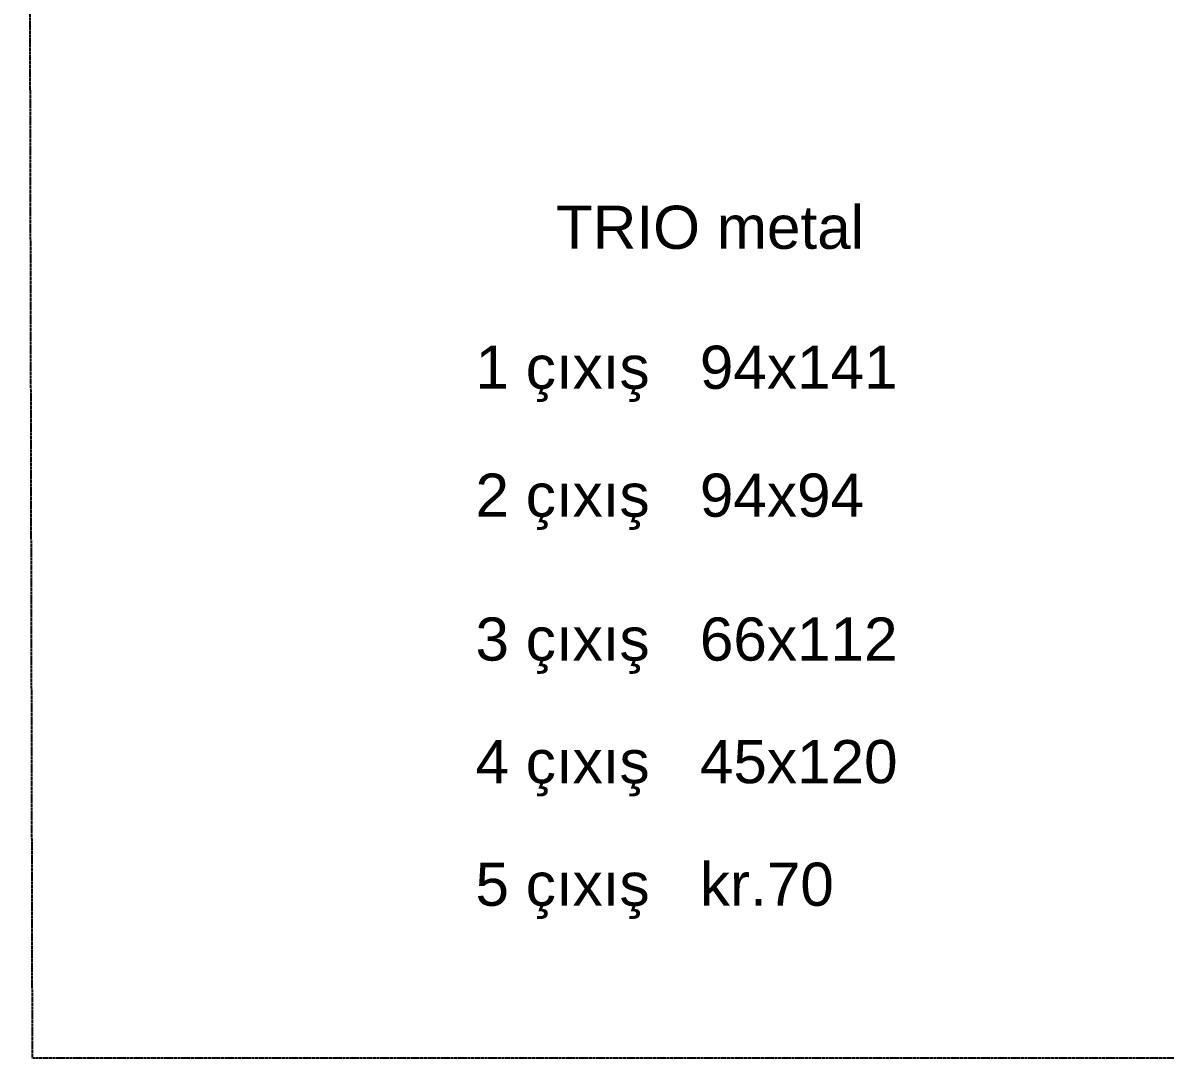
# Model space of a CAD drawing. Header units: millimetres. Extents: x -954 to 34898, y -2134 to 12006.
# Drawn here: x 12526 to 13585, y 5902 to 6862 of the extents above; entities that cross this region are included whole.
import ezdxf

# ---------------------------------------------------------------- set-up
doc = ezdxf.new("R2010")
doc.units = ezdxf.units.MM
doc.header["$LTSCALE"] = 3
doc.linetypes.add('HIDDEN', pattern=[0.375, 0.25, -0.125])
doc.layers.add('Nascosta', color=4, linetype='HIDDEN')
doc.layers.add('тонкая', color=7, linetype='Continuous', lineweight=20)
doc.styles.add('s10v4', font='arial.ttf', dxfattribs={"height": 40})

msp = doc.modelspace()

# ---------------------------------------------------------------- linework, layer by layer
at = {"layer": 'Nascosta', "color": 3}
msp.add_lwpolyline([(12525.992, 9919.459), (16445.495, 9919.459), (16445.495, 5902.304), (12534.931, 5902.304)], close=True, dxfattribs=at)

# ---------------------------------------------------------------- texts
at = {"layer": 'тонкая', "style": 's10v4'}
for s, p in [('TRIO metal', (13020.321, 6652.607)), ('1 çıxış   94x141', (12945.624, 6522.835)), ('2 çıxış   94x94', (12945.624, 6404.249)), ('3 çıxış   66x112', (12945.624, 6270.841)), ('4 çıxış   45x120', (12945.624, 6157.196)), ('5 çıxış   kr.70', (12945.624, 6043.552))]:
    msp.add_text(s, height=40, dxfattribs=at).set_placement(p)

doc.saveas('drawing.dxf')
